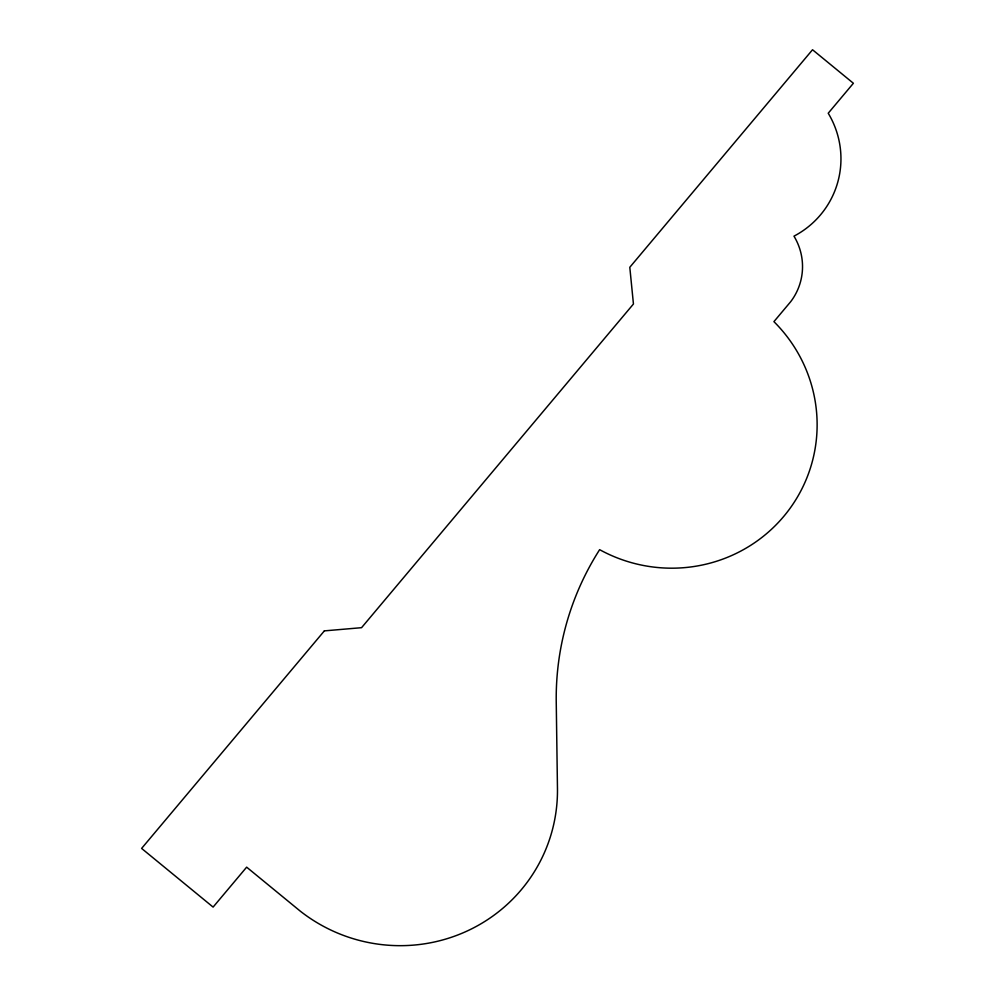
<?xml version="1.0" encoding="UTF-8"?>
<svg xmlns="http://www.w3.org/2000/svg" width="995" height="995" viewBox="0 0 995 995"><rect width="100%" height="100%" fill="white"/><g stroke="black" fill="none" stroke-linecap="round" stroke-linejoin="round"><path stroke-width="1.49" d="M324.358 630.88L141.613 848.424L213.104 907.092L246.648 867.155L300.179 911.072A159.324 156.551 19.2 0 0 468.956 930.163A159.324 156.551 19.2 0 0 557.461 788.326L556.242 702.109A284.956 279.993 19.2 0 1 599.637 549.663A147.272 144.71 19.2 0 0 787.853 511.281A147.272 144.71 19.2 0 0 773.923 321.646L790.702 301.672A59.799 58.755 19.2 0 0 793.973 236.163A89.96 88.393 19.2 0 0 828.226 113.231L853.387 83.269L812.529 49.75L629.798 267.282L633.442 304.01L361.558 627.683L324.358 630.88"/></g></svg>
